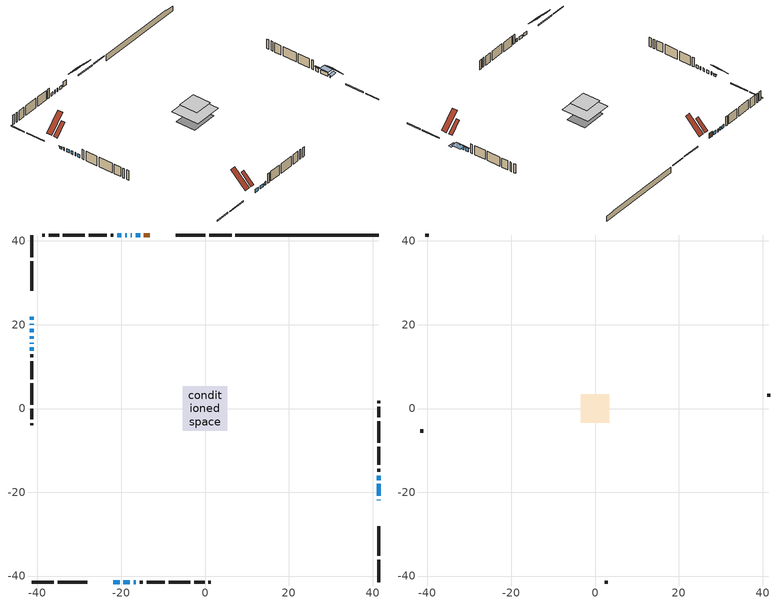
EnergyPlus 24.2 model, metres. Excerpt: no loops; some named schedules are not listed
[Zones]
conditioned space
 floor adiabatic (AdiabaticFloorConstruction): -5.25,-5.25 -5.25,5.25 5.25,5.25 5.25,-5.25 z1.99
 floor foundation (Slab1 construction): -4.88,-3.66 -4.88,3.66 4.88,3.66 4.88,-3.66 z-1.52
 wall outside (RimJoist1 construction): 6.35,41.41 1,41.41 / -41.41,-41.41 -36.07,-41.41 / -41.41,41.41 -41.41,36.07 / 41.41,-41.41 41.41,-36.07 z0.77:1.07
 wall outside (RimJoist2 construction): 0.07,41.41 -6.95,41.41 / -35.14,-41.41 -28.12,-41.41 / -41.41,35.14 -41.41,28.12 / 41.41,-35.14 41.41,-28.12 z0.77:1.07
 wall outside (AdiabaticWallConstruction 1): -13.13,41.41 -14.58,41.41 z0.77:2.8
 wall outside (AdiabaticWallConstruction): 41.41,-21.94 41.41,-21.78 z0.77:1.13; -21.94,-41.41 -20.4,-41.41 / -15.51,41.41 -16.57,41.41 / -19.47,-41.41 -17.93,-41.41 / -41.41,20.25 -41.41,19.99 / -17.49,41.41 -17.75,41.41 / -17,-41.41 -16.49,-41.41 / -18.68,41.41 -19.07,41.41 / -41.41,19.07 -41.41,18.15 / -41.41,17.22 -41.41,16.65 / -41.41,15.72 -41.41,15.51 / -41.41,14.58 -41.41,13.83 / -20,41.41 -20.92,41.41 z0.77:1.99; -41.41,21.94 -41.41,21.17 z0.77:1.43; 41.41,-20.86 41.41,-18.01 / 41.41,-17.09 41.41,-16.02 z0.77:2.14
 wall outside (Wall1 construction): -21.85,41.41 -22.53,41.41 / -15.56,-41.41 -14.88,-41.41 / -41.41,12.9 -41.41,12.22 / 41.41,-15.09 41.41,-14.4 z0.77:4.43
 wall outside (Wall2 construction): -23.46,41.41 -27.8,41.41 / -13.95,-41.41 -9.61,-41.41 / -41.41,11.29 -41.41,6.95 / 41.41,-13.47 41.41,-9.14 z0.77:4.43
 wall outside (Wall3 construction): -28.73,41.41 -33.9,41.41 / -8.68,-41.41 -3.51,-41.41 / -41.41,6.02 -41.41,0.86 / 41.41,-8.21 41.41,-3.04 z0.77:4.43
 wall outside (Wall4 construction): -34.83,41.41 -37.29,41.41 / -2.59,-41.41 -0.12,-41.41 / -41.41,-0.07 -41.41,-2.54 / 41.41,-2.11 41.41,0.36 z0.77:4.43
 wall outside (Wall5 construction): -38.22,41.41 -38.8,41.41 / 0.81,-41.41 1.39,-41.41 / -41.41,-3.47 -41.41,-4.05 / 41.41,1.29 41.41,1.87 z0.77:4.43
 wall foundation (FoundationWall1 construction): 7.27,41.41,-1.52 7.27,41.41,0.77 38,41.41,0.77 38,41.41,0.41 41.41,41.41,0.41 41.41,41.41,-1.52
 window (WindowConstruction 11): 41.41,-21.94 41.41,-21.79 z0.77:1.13
 window (WindowConstruction 7): -21.94,-41.41 -20.4,-41.41 z0.77:1.99
 window (WindowConstruction 8): -15.51,41.41 -16.56,41.41 z0.77:1.99
 window (WindowConstruction 9): -19.47,-41.41 -17.93,-41.41 z0.77:1.99
 window (WindowConstruction 10): -41.41,21.94 -41.41,21.18 z0.77:1.43
 window (WindowConstruction 13): -41.41,20.25 -41.41,19.99 z0.77:1.99
 window (WindowConstruction 14): -17.49,41.41 -17.75,41.41 z0.77:1.99
 window (WindowConstruction 15): -17,-41.41 -16.49,-41.41 z0.77:1.99
 window (WindowConstruction 12): -18.68,41.41 -19.07,41.41 z0.77:1.99
 window (WindowConstruction): 41.41,-20.86 41.41,-18.01 z0.77:2.14
 window (WindowConstruction 1): 41.41,-17.08 41.41,-16.02 z0.77:2.14
 window (WindowConstruction 2): -41.41,19.06 -41.41,18.15 z0.77:1.99
 window (WindowConstruction 3): -41.41,17.22 -41.41,16.65 z0.77:1.99
 window (WindowConstruction 4): -41.41,15.72 -41.41,15.51 z0.77:1.99
 window (WindowConstruction 5): -41.41,14.58 -41.41,13.83 z0.77:1.99
 window (WindowConstruction 6): -20,41.41 -20.92,41.41 z0.77:1.99
 door (Door): -13.13,41.41 -14.58,41.41 z0.77:2.8
 ceiling adiabatic (AdiabaticFloorConstruction): 5.25,-5.25 5.25,5.25 -5.25,5.25 -5.25,-5.25 z1.99
 roof outside (Roof2 construction): -12.2,41.41,4.43 -12.2,37.53,8.31 -10.83,37.53,8.31 -10.83,41.41,4.43; -22.87,-41.41,4.43 -22.87,-37.53,8.31 -24.24,-37.53,8.31 -24.24,-41.41,4.43; -41.41,22.87,4.43 -37.53,22.87,8.31 -37.53,24.24,8.31 -41.41,24.24,4.43; 41.41,-22.87,4.43 37.53,-22.87,8.31 37.53,-24.24,8.31 41.41,-24.24,4.43
attic - vented
 floor to conditioned space (Floor1 construction Reversed): -3.4,-3.4 -3.4,3.4 3.4,3.4 3.4,-3.4 z4.43
 wall outside (Wall6 construction): -39.73,41.41 -40.48,41.41 / 2.32,-41.41 3.07,-41.41 / -41.41,-4.98 -41.41,-5.73 / 41.41,2.8 41.41,3.55 z0.77:4.43
 roof outside (Roof1 construction): -9.9,41.41,4.43 -9.9,35.69,10.15 -7.88,35.69,10.15 -7.88,41.41,4.43; -25.17,-41.41,4.43 -25.17,-35.69,10.15 -27.19,-35.69,10.15 -27.19,-41.41,4.43; -41.41,25.17,4.43 -35.69,25.17,10.15 -35.69,27.19,10.15 -41.41,27.19,4.43; 41.41,-25.17,4.43 35.69,-25.17,10.15 35.69,-27.19,10.15 41.41,-27.19,4.43
shading: 41.41,-21.33 41.41,-22.4 43.7,-22.4 43.7,-21.33 z1.59; -41.41,20.88 -41.41,22.24 -41.56,22.24 -41.56,20.88 z1.73; 41.41,-17.71 41.41,-21.16 43.7,-21.16 43.7,-17.71 z2.44; 41.41,-15.72 41.41,-17.38 41.71,-17.38 41.71,-15.72 z2.44
[Building]
Building 1: Terrain=Suburbs
[Site:Location]
Windsor AP_ON: Latitude {deg}=42.28; Longitude {deg}=-82.96; Time Zone {hr}=-5; Elevation {m}=190; Keep Site Location Information=Yes
[Site:GroundTemperature:Shallow]
6.34957, 4.46684, 4.31606, 5.20952, 8.79623, 12.3662, 15.4612, 17.4219, 17.5884, 15.9938, 12.9777, 9.51722
[Site:WaterMainsTemperature]
Calculation Method=Schedule; Temperature Schedule=mains temperature schedule
[Material] Roughness=Rough; Thermal Absorptance=0.9
Name | Thickness {m} | Conductivity {W/m-K} | Density {kg/m3} | Specific Heat {J/kg-K} | Solar Absorptance | Visible Absorptance
asphalt or fiberglass shingles | 0.00635 | 0.162714 | 1121.4 | 1465.45 | 0.4 | 0.4
ceiling stud and cavity | 0.1397 | 0.079977 | 65.682 | 1177.47 | 0.7 | 0.7
concrete 4.0 in. | 0.1016 | 1.803125 | 2242.8 | 837.4 | 0.7 | 0.7
concrete 8.0 in. | 0.2032 | 1.803125 | 2242.8 | 837.4 | 0.7 | 0.7
door material | 0.04445 | 0.053851 | 512.64 | 1214.23 | 0.7 | 0.7
exterior vertical ins | 0.0348425 | 0.029427 | 32.04 | 1214.23 | 0.7 | 0.7
floor covering | 0.0127 | 0.0433444 | 54.468 | 1339.84 | 0.6 | 0.6
floor rigid ins; wall rigid ins | 0.512978 | 0.029427 | 32.04 | 1214.23 | 0.7 | 0.7
floor stud and cavity | 0.1397 | 1.75129 | 37.0049 | 1207.88 | 0.7 | 0.7
furniture material conditioned space 1 | 0.1524 | 0.115458 | 640.8 | 1214.23 | 0.6 | 0.6
gypsum board | 0.0127 | 0.160291 | 801 | 837.4 | 0.6 | 0.6
gypsum board 1 | 0.0127 | 0.160291 | 801 | 837.4 | 0.7 | 0.7
osb sheathing 0.5 in. | 0.0127 | 0.115458 | 512.64 | 1214.23 | 0.7 | 0.7
osb sheathing 0.75 in. | 0.01905 | 0.115458 | 512.64 | 1214.23 | 0.7 | 0.7
osb sheathing 2.0 in. | 0.0508 | 0.115458 | 512.64 | 1214.23 | 0.7 | 0.7
rim joist rigid ins | 0.051816 | 0.029427 | 32.04 | 1214.23 | 0.7 | 0.7
rim joist stud and cavity | 0.0508 | 0.241261 | 125.044 | 1163.47 | 0.6 | 0.6
rim joist stud and cavity 1 | 0.0508 | 0.034159 | 125.044 | 1163.47 | 0.6 | 0.6
roof stud and cavity | 0.2032 | 0.116397 | 78.34581 | 1123.46 | 0.7 | 0.7
wall stud and cavity | 0.1397 | 0.107359 | 139.0536 | 1170.24 | 0.7 | 0.7
wall stud and cavity 1 | 0.1397 | 0.0942262 | 139.0536 | 1170.24 | 0.7 | 0.7
wall stud and cavity 2 | 0.1397 | 0.0812061 | 139.0536 | 1170.24 | 0.7 | 0.7
wall stud and cavity 3 | 0.1397 | 0.0807926 | 139.0536 | 1170.24 | 0.7 | 0.7
wall stud and cavity 4 | 0.1397 | 0.0950161 | 139.0536 | 1170.24 | 0.7 | 0.7
wall stud and cavity 5 | 0.0889 | 6.9971 | 50.32683 | 1063.81 | 0.6 | 0.6
wall stud and cavity 6 | 0.0889 | 0.380278 | 52.3479 | 1209.89 | 0.7 | 0.7
wall stud and cavity 7 | 0.0889 | 0.391764 | 83.0341 | 1211.67 | 0.7 | 0.7
wood siding | 0.0254 | 0.102417 | 544.68 | 1172.36 | 0.4 | 0.4
wood siding 1 | 0.00254 | 0.102417 | 544.68 | 1172.36 | 0.4 | 0.4
wood siding 2; wood siding 3; wood siding 4 | 0.0254 | 0.102417 | 544.68 | 1172.36 | 0.7 | 0.7
[WindowMaterial:SimpleGlazingSystem]
Name | U-Factor {W/m2-K} | Solar Heat Gain Coefficient
WindowMaterial | 2.76462 | 0.65
WindowMaterial 1 | 2.887263 | 0.53
WindowMaterial 10 | 2.98833 | 0.42
WindowMaterial 11 | 2.81742 | 0.22
WindowMaterial 12 | 2.43927 | 0.44
WindowMaterial 13 | 3.01161 | 0.35
WindowMaterial 2 | 2.909975 | 0.51
WindowMaterial 3 | 2.95653 | 0.46
WindowMaterial 4 | 3.05136 | 0.32
WindowMaterial 5 | 2.92474 | 0.48
WindowMaterial 6 | 2.907136 | 0.5
WindowMaterial 7 | 2.921331 | 0.49
WindowMaterial 8 | 2.89408 | 0.52
WindowMaterial 9 | 2.8708 | 0.55
[Construction]
AdiabaticFloorConstruction: floor stud and cavity, floor rigid ins, osb sheathing 0.75 in., floor covering
AdiabaticWallConstruction: wood siding 3, wall rigid ins, wall stud and cavity 6, gypsum board
AdiabaticWallConstruction 1: wood siding 4, wall rigid ins, wall stud and cavity 6, gypsum board
Door: door material
Floor1 construction Reversed: gypsum board, ceiling stud and cavity
FoundationWall1 construction: concrete 8.0 in., gypsum board 1
furniture construction conditioned space 1: furniture material conditioned space 1
PartitionWallConstruction: gypsum board, wall stud and cavity 7, gypsum board
RimJoist1 construction: wood siding 2, rim joist rigid ins, osb sheathing 2.0 in., rim joist stud and cavity
RimJoist2 construction: wood siding 2, rim joist rigid ins, osb sheathing 2.0 in., rim joist stud and cavity 1
Roof1 construction: asphalt or fiberglass shingles
Roof2 construction: asphalt or fiberglass shingles, osb sheathing 0.75 in., roof stud and cavity, gypsum board
Slab1 construction: concrete 4.0 in.
Wall1 construction: wood siding, osb sheathing 0.5 in., wall stud and cavity, gypsum board
Wall2 construction: wood siding, osb sheathing 0.5 in., wall stud and cavity 1, gypsum board
Wall3 construction: wood siding, osb sheathing 0.5 in., wall stud and cavity 2, gypsum board
Wall4 construction: wood siding, osb sheathing 0.5 in., wall stud and cavity 3, gypsum board
Wall5 construction: wood siding, osb sheathing 0.5 in., wall stud and cavity 4, gypsum board
Wall6 construction: wood siding 1, wall stud and cavity 5
WindowConstruction: WindowMaterial
WindowConstruction 1: WindowMaterial 1
WindowConstruction 10: WindowMaterial 10
WindowConstruction 11: WindowMaterial 11
WindowConstruction 12: WindowMaterial 12
WindowConstruction 13; WindowConstruction 14; WindowConstruction 15: WindowMaterial 13
WindowConstruction 2: WindowMaterial 2
WindowConstruction 3: WindowMaterial 3
WindowConstruction 4: WindowMaterial 4
WindowConstruction 5: WindowMaterial 5
WindowConstruction 6: WindowMaterial 6
WindowConstruction 7: WindowMaterial 7
WindowConstruction 8: WindowMaterial 8
WindowConstruction 9: WindowMaterial 9
[Zone] Multiplier=1; Part of Total Floor Area=Yes
Name | Volume {m3}
attic - vented | 37.2005
conditioned space | 417.6
[Space]
Name | Zone | Volume {m3}
attic - vented 1 | attic - vented | 37.2005
conditioned space 1 | conditioned space | 417.6
[ZoneInfiltration:EffectiveLeakageArea]
infil attic - vented 1: Zone or Space=attic - vented 1; Schedule=Always On Discrete; Effective Air Leakage Area {cm2}=2060.44; Stack Coefficient=0.000652485; Wind Coefficient=1.72586e-05
[ZoneMixing]
whole house fan mix: Zone or Space=attic - vented; Schedule=Always On Continuous; Design Flow Rate Calculation Method=Flow/Zone; Design Flow Rate {m3/s}=0; Source Zone or Space=conditioned space
[SurfaceProperty:ExposedFoundationPerimeter]
Slab1: Exposed Perimeter Calculation Method=TotalExposedPerimeter; Total Exposed Perimeter {m}=34.139
[InternalMass] Zone or ZoneList=conditioned space; Space or SpaceList=conditioned space 1
Name | Construction | Surface Area {m2}
furniture mass conditioned space 1 | furniture construction conditioned space 1 | 72.7002
partition wall mass | PartitionWallConstruction | 181.75
[Lights]
interior lighting: Zone or ZoneList or Space or SpaceList=conditioned space 1; Schedule=interior lighting schedule; Design Level Calculation Method=LightingLevel; Lighting Level {W}=343.2; Return Air Fraction=0; Fraction Radiant=0.6; Fraction Visible=0.2; Fraction Replaceable=1
[People]
occupants: Zone or ZoneList or Space or SpaceList=conditioned space 1; Number of People Schedule=occupants schedule; Number of People Calculation Method=People; Number of People=3; Fraction Radiant=0.314171; Sensible Heat Fraction=0.56303; Activity Level Schedule=occupants activity schedule; Carbon Dioxide Generation Rate {m3/s-W}=0; Enable ASHRAE 55 Comfort Warnings=No; Mean Radiant Temperature Calculation Type=EnclosureAveraged
[ElectricEquipment] Zone or ZoneList or Space or SpaceList=conditioned space 1; Design Level Calculation Method=EquipmentLevel
Name | Schedule | Design Level {W} | Fraction Latent | Fraction Radiant | Fraction Lost
clothes dryer | clothes dryer schedule | 140.772 | 0.015 | 0.081 | 0.85
clothes washer | clothes washer schedule | 32.1985 | 0.03 | 0.162 | 0.7
cooking range | cooking range schedule | 215.147 | 0.08 | 0.432 | 0.2
dishwasher | dishwasher schedule | 66.8632 | 0.3 | 0.18 | 0.4
fridge | fridge schedule | 72.9452 | 0 | 0.6 | 0
mech vent bath fan 0 | mech vent bath fan 0 schedule | 50.2 | 0 | 0 | 1
mech vent house fan | mech vent house fan schedule | 0 | 0 | 0 | 1
mech vent house fan cfis | mech vent house fan cfis schedule | 0 | 0 | 0 | 0
mech vent range fan 0 | mech vent range fan 0 schedule | 57 | 0 | 0 | 1
misc plug loads | misc plug loads schedule | 494.7 | 0.045 | 0.513 | 0.1
whole house fan | Always On Discrete | 0 | 0 | 0 | 1
[OtherEquipment] Zone or ZoneList or Space or SpaceList=conditioned space 1; Design Level Calculation Method=EquipmentLevel
Name | Fuel Type | Schedule | Design Level {W} | Fraction Latent | Fraction Radiant | Fraction Lost
clothes dryer 1 | Electricity | clothes dryer schedule | 0 | 0.015 | 0.081 | 0.85
cooking range 1 | Electricity | cooking range schedule | 0 | 0.08 | 0.432 | 0.2
general water use latent | None | general water use schedule | 62.594 | 1 | 0 | 0
general water use sensible | None | general water use schedule | -61.6891 | 0 | 0.6 | 0
mech vent house fan latent load | None | Always On Discrete | 0 | 1 | 0 | 0
mech vent house fan sensible load | None | Always On Discrete | 0 | 0 | 0 | 0
water heater energy adjustment1 | NaturalGas | Always On Discrete | 0.01 | 0 | 0 | 1
[ZoneInfiltration:DesignFlowRate] Zone or ZoneList or Space or SpaceList=conditioned space 1; Schedule=Always On Discrete; Design Flow Rate Calculation Method=Flow/Zone; Design Flow Rate {m3/s}=0
infil flow; natural vent flow; whole house fan flow
[Foundation:Kiva]
Foundation Kiva 1: Initial Indoor Air Temperature {C}=18; Wall Height Above Grade {m}=0.769986; Wall Depth Below Slab {m}=0.2032; Custom Block Material Name 1=exterior vertical ins; Custom Block Depth 1 {m}=2.28999; Custom Block X Position 1 {m}=0.2159; Custom Block Z Position 1 {m}=0
[Foundation:Kiva:Settings]
Soil Conductivity {W/m-K}=0.849921; Soil Density {kg/m3}=1842.3; Soil Specific Heat {J/kg-K}=418.7; Ground Solar Absorptivity=0.9; Ground Thermal Absorptivity=0.9; Ground Surface Roughness {m}=0.03; Far-Field Width {m}=40; Deep-Ground Boundary Condition=ZeroFlux; Deep-Ground Depth {m}=40; Minimum Cell Dimension {m}=0.2; Maximum Cell Growth Coefficient=3; Simulation Timestep=Timestep
[Exterior:Lights]
exterior lighting: Schedule=exterior lighting schedule; Design Level {W}=75.6
[Schedule:Constant]
Name | Hourly Value
Always On Continuous; mech vent house fan schedule; mech vent house fan cfis schedule; Always On Discrete | 1
occupants activity schedule | 117.228
fridge schedule | 0
[Schedule:Week:Daily]
interior lighting schedule Week Rule - Jan1-Jan27: interior lighting schedule day, interior lighting schedule day, interior lighting schedule day, interior lighting schedule day, interior lighting schedule day, interior lighting schedule day, interior lighting schedule day, interior lighting schedule default day, interior lighting schedule default day, interior lighting schedule default day, interior lighting schedule default day, interior lighting schedule default day
interior lighting schedule Week Rule - Jan28-Feb3: interior lighting schedule day, interior lighting schedule day, interior lighting schedule day, interior lighting schedule day, interior lighting schedule day 1, interior lighting schedule day 1, interior lighting schedule day 1, interior lighting schedule default day, interior lighting schedule default day, interior lighting schedule default day, interior lighting schedule default day, interior lighting schedule default day
interior lighting schedule Week Rule - Feb4-Feb24: interior lighting schedule day 1, interior lighting schedule day 1, interior lighting schedule day 1, interior lighting schedule day 1, interior lighting schedule day 1, interior lighting schedule day 1, interior lighting schedule day 1, interior lighting schedule default day, interior lighting schedule default day, interior lighting schedule default day, interior lighting schedule default day, interior lighting schedule default day
interior lighting schedule Week Rule - Feb25-Mar3: interior lighting schedule day 1, interior lighting schedule day 1, interior lighting schedule day 1, interior lighting schedule day 1, interior lighting schedule day 2, interior lighting schedule day 2, interior lighting schedule day 2, interior lighting schedule default day, interior lighting schedule default day, interior lighting schedule default day, interior lighting schedule default day, interior lighting schedule default day
interior lighting schedule Week Rule - Mar4-Mar31: interior lighting schedule day 2, interior lighting schedule day 2, interior lighting schedule day 2, interior lighting schedule day 2, interior lighting schedule day 2, interior lighting schedule day 2, interior lighting schedule day 2, interior lighting schedule default day, interior lighting schedule default day, interior lighting schedule default day, interior lighting schedule default day, interior lighting schedule default day
interior lighting schedule Week Rule - Apr1-Apr28: interior lighting schedule day 3, interior lighting schedule day 3, interior lighting schedule day 3, interior lighting schedule day 3, interior lighting schedule day 3, interior lighting schedule day 3, interior lighting schedule day 3, interior lighting schedule default day, interior lighting schedule default day, interior lighting schedule default day, interior lighting schedule default day, interior lighting schedule default day
interior lighting schedule Week Rule - Apr29-May5: interior lighting schedule day 3, interior lighting schedule day 3, interior lighting schedule day 4, interior lighting schedule day 4, interior lighting schedule day 4, interior lighting schedule day 4, interior lighting schedule day 4, interior lighting schedule default day, interior lighting schedule default day, interior lighting schedule default day, interior lighting schedule default day, interior lighting schedule default day
interior lighting schedule Week Rule - May6-May26: interior lighting schedule day 4, interior lighting schedule day 4, interior lighting schedule day 4, interior lighting schedule day 4, interior lighting schedule day 4, interior lighting schedule day 4, interior lighting schedule day 4, interior lighting schedule default day, interior lighting schedule default day, interior lighting schedule default day, interior lighting schedule default day, interior lighting schedule default day
interior lighting schedule Week Rule - May27-Jun2: interior lighting schedule day 4, interior lighting schedule day 4, interior lighting schedule day 4, interior lighting schedule day 4, interior lighting schedule day 4, interior lighting schedule day 5, interior lighting schedule day 5, interior lighting schedule default day, interior lighting schedule default day, interior lighting schedule default day, interior lighting schedule default day, interior lighting schedule default day
interior lighting schedule Week Rule - Jun3-Jun30: interior lighting schedule day 5, interior lighting schedule day 5, interior lighting schedule day 5, interior lighting schedule day 5, interior lighting schedule day 5, interior lighting schedule day 5, interior lighting schedule day 5, interior lighting schedule default day, interior lighting schedule default day, interior lighting schedule default day, interior lighting schedule default day, interior lighting schedule default day
interior lighting schedule Week Rule - Jul1-Jul28: interior lighting schedule day 6, interior lighting schedule day 6, interior lighting schedule day 6, interior lighting schedule day 6, interior lighting schedule day 6, interior lighting schedule day 6, interior lighting schedule day 6, interior lighting schedule default day, interior lighting schedule default day, interior lighting schedule default day, interior lighting schedule default day, interior lighting schedule default day
interior lighting schedule Week Rule - Jul29-Aug4: interior lighting schedule day 6, interior lighting schedule day 6, interior lighting schedule day 6, interior lighting schedule day 7, interior lighting schedule day 7, interior lighting schedule day 7, interior lighting schedule day 7, interior lighting schedule default day, interior lighting schedule default day, interior lighting schedule default day, interior lighting schedule default day, interior lighting schedule default day
interior lighting schedule Week Rule - Aug5-Aug25: interior lighting schedule day 7, interior lighting schedule day 7, interior lighting schedule day 7, interior lighting schedule day 7, interior lighting schedule day 7, interior lighting schedule day 7, interior lighting schedule day 7, interior lighting schedule default day, interior lighting schedule default day, interior lighting schedule default day, interior lighting schedule default day, interior lighting schedule default day
interior lighting schedule Week Rule - Aug26-Sep1: interior lighting schedule day 7, interior lighting schedule day 7, interior lighting schedule day 7, interior lighting schedule day 7, interior lighting schedule day 7, interior lighting schedule day 7, interior lighting schedule day 8, interior lighting schedule default day, interior lighting schedule default day, interior lighting schedule default day, interior lighting schedule default day, interior lighting schedule default day
interior lighting schedule Week Rule - Sep2-Sep29: interior lighting schedule day 8, interior lighting schedule day 8, interior lighting schedule day 8, interior lighting schedule day 8, interior lighting schedule day 8, interior lighting schedule day 8, interior lighting schedule day 8, interior lighting schedule default day, interior lighting schedule default day, interior lighting schedule default day, interior lighting schedule default day, interior lighting schedule default day
interior lighting schedule Week Rule - Sep30-Oct6: interior lighting schedule day 8, interior lighting schedule day 9, interior lighting schedule day 9, interior lighting schedule day 9, interior lighting schedule day 9, interior lighting schedule day 9, interior lighting schedule day 9, interior lighting schedule default day, interior lighting schedule default day, interior lighting schedule default day, interior lighting schedule default day, interior lighting schedule default day
interior lighting schedule Week Rule - Oct7-Oct27: interior lighting schedule day 9, interior lighting schedule day 9, interior lighting schedule day 9, interior lighting schedule day 9, interior lighting schedule day 9, interior lighting schedule day 9, interior lighting schedule day 9, interior lighting schedule default day, interior lighting schedule default day, interior lighting schedule default day, interior lighting schedule default day, interior lighting schedule default day
interior lighting schedule Week Rule - Oct28-Nov3: interior lighting schedule day 9, interior lighting schedule day 9, interior lighting schedule day 9, interior lighting schedule day 9, interior lighting schedule day 10, interior lighting schedule day 10, interior lighting schedule day 10, interior lighting schedule default day, interior lighting schedule default day, interior lighting schedule default day, interior lighting schedule default day, interior lighting schedule default day
interior lighting schedule Week Rule - Nov4-Nov24: interior lighting schedule day 10, interior lighting schedule day 10, interior lighting schedule day 10, interior lighting schedule day 10, interior lighting schedule day 10, interior lighting schedule day 10, interior lighting schedule day 10, interior lighting schedule default day, interior lighting schedule default day, interior lighting schedule default day, interior lighting schedule default day, interior lighting schedule default day
interior lighting schedule Week Rule - Nov25-Dec1: interior lighting schedule day 10, interior lighting schedule day 10, interior lighting schedule day 10, interior lighting schedule day 10, interior lighting schedule day 10, interior lighting schedule day 10, interior lighting schedule day 11, interior lighting schedule default day, interior lighting schedule default day, interior lighting schedule default day, interior lighting schedule default day, interior lighting schedule default day
interior lighting schedule Week Rule - Dec2-Dec31: interior lighting schedule day 11, interior lighting schedule day 11, interior lighting schedule day 11, interior lighting schedule day 11, interior lighting schedule day 11, interior lighting schedule day 11, interior lighting schedule day 11, interior lighting schedule default day, interior lighting schedule default day, interior lighting schedule default day, interior lighting schedule default day, interior lighting schedule default day
occupants schedule Week Rule - Jan1-Dec31: occupants schedule day, occupants schedule day, occupants schedule day, occupants schedule day, occupants schedule day, occupants schedule day, occupants schedule day, occupants schedule default day, occupants schedule default day, occupants schedule default day, occupants schedule default day, occupants schedule default day
clothes dryer schedule Week Rule - Jan1-Dec31: clothes dryer schedule day, clothes dryer schedule day, clothes dryer schedule day, clothes dryer schedule day, clothes dryer schedule day, clothes dryer schedule day, clothes dryer schedule day, clothes dryer schedule default day, clothes dryer schedule default day, clothes dryer schedule default day, clothes dryer schedule default day, clothes dryer schedule default day
clothes washer schedule Week Rule - Jan1-Dec31: clothes washer schedule day, clothes washer schedule day, clothes washer schedule day, clothes washer schedule day, clothes washer schedule day, clothes washer schedule day, clothes washer schedule day, clothes washer schedule default day, clothes washer schedule default day, clothes washer schedule default day, clothes washer schedule default day, clothes washer schedule default day
cooking range schedule Week Rule - Jan1-Dec31: cooking range schedule day, cooking range schedule day, cooking range schedule day, cooking range schedule day, cooking range schedule day, cooking range schedule day, cooking range schedule day, cooking range schedule default day, cooking range schedule default day, cooking range schedule default day, cooking range schedule default day, cooking range schedule default day
dishwasher schedule Week Rule - Jan1-Dec31: dishwasher schedule day, dishwasher schedule day, dishwasher schedule day, dishwasher schedule day, dishwasher schedule day, dishwasher schedule day, dishwasher schedule day, dishwasher schedule default day, dishwasher schedule default day, dishwasher schedule default day, dishwasher schedule default day, dishwasher schedule default day
mech vent bath fan 0 schedule Week Rule - Jan1-Dec31: mech vent bath fan 0 schedule day, mech vent bath fan 0 schedule day, mech vent bath fan 0 schedule day, mech vent bath fan 0 schedule day, mech vent bath fan 0 schedule day, mech vent bath fan 0 schedule day, mech vent bath fan 0 schedule day, mech vent bath fan 0 schedule default day, mech vent bath fan 0 schedule default day, mech vent bath fan 0 schedule default day, mech vent bath fan 0 schedule default day, mech vent bath fan 0 schedule default day
mech vent range fan 0 schedule Week Rule - Jan1-Dec31: mech vent range fan 0 schedule day, mech vent range fan 0 schedule day, mech vent range fan 0 schedule day, mech vent range fan 0 schedule day, mech vent range fan 0 schedule day, mech vent range fan 0 schedule day, mech vent range fan 0 schedule day, mech vent range fan 0 schedule default day, mech vent range fan 0 schedule default day, mech vent range fan 0 schedule default day, mech vent range fan 0 schedule default day, mech vent range fan 0 schedule default day
misc plug loads schedule Week Rule - Jan1-Dec31: misc plug loads schedule day, misc plug loads schedule day, misc plug loads schedule day, misc plug loads schedule day, misc plug loads schedule day, misc plug loads schedule day, misc plug loads schedule day, misc plug loads schedule default day, misc plug loads schedule default day, misc plug loads schedule default day, misc plug loads schedule default day, misc plug loads schedule default day
general water use schedule Week Rule - Jan1-Dec31: general water use schedule day, general water use schedule day, general water use schedule day, general water use schedule day, general water use schedule day, general water use schedule day, general water use schedule day, general water use schedule default day, general water use schedule default day, general water use schedule default day, general water use schedule default day, general water use schedule default day
exterior lighting schedule Week Rule - Jan1-Jan27: exterior lighting schedule day, exterior lighting schedule day, exterior lighting schedule day, exterior lighting schedule day, exterior lighting schedule day, exterior lighting schedule day, exterior lighting schedule day, exterior lighting schedule default day, exterior lighting schedule default day, exterior lighting schedule default day, exterior lighting schedule default day, exterior lighting schedule default day
exterior lighting schedule Week Rule - Jan28-Feb3: exterior lighting schedule day, exterior lighting schedule day, exterior lighting schedule day, exterior lighting schedule day, exterior lighting schedule day 1, exterior lighting schedule day 1, exterior lighting schedule day 1, exterior lighting schedule default day, exterior lighting schedule default day, exterior lighting schedule default day, exterior lighting schedule default day, exterior lighting schedule default day
exterior lighting schedule Week Rule - Feb4-Feb24: exterior lighting schedule day 1, exterior lighting schedule day 1, exterior lighting schedule day 1, exterior lighting schedule day 1, exterior lighting schedule day 1, exterior lighting schedule day 1, exterior lighting schedule day 1, exterior lighting schedule default day, exterior lighting schedule default day, exterior lighting schedule default day, exterior lighting schedule default day, exterior lighting schedule default day
exterior lighting schedule Week Rule - Feb25-Mar3: exterior lighting schedule day 1, exterior lighting schedule day 1, exterior lighting schedule day 1, exterior lighting schedule day 1, exterior lighting schedule day 2, exterior lighting schedule day 2, exterior lighting schedule day 2, exterior lighting schedule default day, exterior lighting schedule default day, exterior lighting schedule default day, exterior lighting schedule default day, exterior lighting schedule default day
exterior lighting schedule Week Rule - Mar4-Mar31: exterior lighting schedule day 2, exterior lighting schedule day 2, exterior lighting schedule day 2, exterior lighting schedule day 2, exterior lighting schedule day 2, exterior lighting schedule day 2, exterior lighting schedule day 2, exterior lighting schedule default day, exterior lighting schedule default day, exterior lighting schedule default day, exterior lighting schedule default day, exterior lighting schedule default day
exterior lighting schedule Week Rule - Apr1-Apr28: exterior lighting schedule day 3, exterior lighting schedule day 3, exterior lighting schedule day 3, exterior lighting schedule day 3, exterior lighting schedule day 3, exterior lighting schedule day 3, exterior lighting schedule day 3, exterior lighting schedule default day, exterior lighting schedule default day, exterior lighting schedule default day, exterior lighting schedule default day, exterior lighting schedule default day
exterior lighting schedule Week Rule - Apr29-May5: exterior lighting schedule day 3, exterior lighting schedule day 3, exterior lighting schedule day 4, exterior lighting schedule day 4, exterior lighting schedule day 4, exterior lighting schedule day 4, exterior lighting schedule day 4, exterior lighting schedule default day, exterior lighting schedule default day, exterior lighting schedule default day, exterior lighting schedule default day, exterior lighting schedule default day
exterior lighting schedule Week Rule - May6-May26: exterior lighting schedule day 4, exterior lighting schedule day 4, exterior lighting schedule day 4, exterior lighting schedule day 4, exterior lighting schedule day 4, exterior lighting schedule day 4, exterior lighting schedule day 4, exterior lighting schedule default day, exterior lighting schedule default day, exterior lighting schedule default day, exterior lighting schedule default day, exterior lighting schedule default day
exterior lighting schedule Week Rule - May27-Jun2: exterior lighting schedule day 4, exterior lighting schedule day 4, exterior lighting schedule day 4, exterior lighting schedule day 4, exterior lighting schedule day 4, exterior lighting schedule day 5, exterior lighting schedule day 5, exterior lighting schedule default day, exterior lighting schedule default day, exterior lighting schedule default day, exterior lighting schedule default day, exterior lighting schedule default day
exterior lighting schedule Week Rule - Jun3-Jun30: exterior lighting schedule day 5, exterior lighting schedule day 5, exterior lighting schedule day 5, exterior lighting schedule day 5, exterior lighting schedule day 5, exterior lighting schedule day 5, exterior lighting schedule day 5, exterior lighting schedule default day, exterior lighting schedule default day, exterior lighting schedule default day, exterior lighting schedule default day, exterior lighting schedule default day
exterior lighting schedule Week Rule - Jul1-Jul28: exterior lighting schedule day 6, exterior lighting schedule day 6, exterior lighting schedule day 6, exterior lighting schedule day 6, exterior lighting schedule day 6, exterior lighting schedule day 6, exterior lighting schedule day 6, exterior lighting schedule default day, exterior lighting schedule default day, exterior lighting schedule default day, exterior lighting schedule default day, exterior lighting schedule default day
exterior lighting schedule Week Rule - Jul29-Aug4: exterior lighting schedule day 6, exterior lighting schedule day 6, exterior lighting schedule day 6, exterior lighting schedule day 7, exterior lighting schedule day 7, exterior lighting schedule day 7, exterior lighting schedule day 7, exterior lighting schedule default day, exterior lighting schedule default day, exterior lighting schedule default day, exterior lighting schedule default day, exterior lighting schedule default day
[Schedule:Year]
interior lighting schedule: interior lighting schedule Week Rule - Jan1-Jan27, 1, 1, 1, 27, interior lighting schedule Week Rule - Jan28-Feb3, 1, 28, 2, 3, interior lighting schedule Week Rule - Feb4-Feb24, 2, 4, 2, 24, interior lighting schedule Week Rule - Feb25-Mar3, 2, 25, 3, 3, interior lighting schedule Week Rule - Mar4-Mar31, 3, 4, 3, 31, interior lighting schedule Week Rule - Apr1-Apr28, 4, 1, 4, 28, interior lighting schedule Week Rule - Apr29-May5, 4, 29, 5, 5, interior lighting schedule Week Rule - May6-May26, 5, 6, 5, 26, interior lighting schedule Week Rule - May27-Jun2, 5, 27, 6, 2, interior lighting schedule Week Rule - Jun3-Jun30, 6, 3, 6, 30, interior lighting schedule Week Rule - Jul1-Jul28, 7, 1, 7, 28, interior lighting schedule Week Rule - Jul29-Aug4, 7, 29, 8, 4, interior lighting schedule Week Rule - Aug5-Aug25, 8, 5, 8, 25, interior lighting schedule Week Rule - Aug26-Sep1, 8, 26, 9, 1, interior lighting schedule Week Rule - Sep2-Sep29, 9, 2, 9, 29, interior lighting schedule Week Rule - Sep30-Oct6, 9, 30, 10, 6, interior lighting schedule Week Rule - Oct7-Oct27, 10, 7, 10, 27, interior lighting schedule Week Rule - Oct28-Nov3, 10, 28, 11, 3, interior lighting schedule Week Rule - Nov4-Nov24, 11, 4, 11, 24, interior lighting schedule Week Rule - Nov25-Dec1, 11, 25, 12, 1, interior lighting schedule Week Rule - Dec2-Dec31, 12, 2, 12, 31
occupants schedule: occupants schedule Week Rule - Jan1-Dec31, 1, 1, 12, 31
clothes dryer schedule: clothes dryer schedule Week Rule - Jan1-Dec31, 1, 1, 12, 31
clothes washer schedule: clothes washer schedule Week Rule - Jan1-Dec31, 1, 1, 12, 31
cooking range schedule: cooking range schedule Week Rule - Jan1-Dec31, 1, 1, 12, 31
dishwasher schedule: dishwasher schedule Week Rule - Jan1-Dec31, 1, 1, 12, 31
mech vent bath fan 0 schedule: mech vent bath fan 0 schedule Week Rule - Jan1-Dec31, 1, 1, 12, 31
mech vent range fan 0 schedule: mech vent range fan 0 schedule Week Rule - Jan1-Dec31, 1, 1, 12, 31
misc plug loads schedule: misc plug loads schedule Week Rule - Jan1-Dec31, 1, 1, 12, 31
general water use schedule: general water use schedule Week Rule - Jan1-Dec31, 1, 1, 12, 31
exterior lighting schedule: exterior lighting schedule Week Rule - Jan1-Jan27, 1, 1, 1, 27, exterior lighting schedule Week Rule - Jan28-Feb3, 1, 28, 2, 3, exterior lighting schedule Week Rule - Feb4-Feb24, 2, 4, 2, 24, exterior lighting schedule Week Rule - Feb25-Mar3, 2, 25, 3, 3, exterior lighting schedule Week Rule - Mar4-Mar31, 3, 4, 3, 31, exterior lighting schedule Week Rule - Apr1-Apr28, 4, 1, 4, 28, exterior lighting schedule Week Rule - Apr29-May5, 4, 29, 5, 5, exterior lighting schedule Week Rule - May6-May26, 5, 6, 5, 26, exterior lighting schedule Week Rule - May27-Jun2, 5, 27, 6, 2, exterior lighting schedule Week Rule - Jun3-Jun30, 6, 3, 6, 30, exterior lighting schedule Week Rule - Jul1-Jul28, 7, 1, 7, 28, exterior lighting schedule Week Rule - Jul29-Aug4, 7, 29, 8, 4, exterior lighting schedule Week Rule - Aug5-Aug25, 8, 5, 8, 25, exterior lighting schedule Week Rule - Aug26-Sep1, 8, 26, 9, 1, exterior lighting schedule Week Rule - Sep2-Sep29, 9, 2, 9, 29, exterior lighting schedule Week Rule - Sep30-Oct6, 9, 30, 10, 6, exterior lighting schedule Week Rule - Oct7-Oct27, 10, 7, 10, 27, exterior lighting schedule Week Rule - Oct28-Nov3, 10, 28, 11, 3, exterior lighting schedule Week Rule - Nov4-Nov24, 11, 4, 11, 24, exterior lighting schedule Week Rule - Nov25-Dec1, 11, 25, 12, 1, exterior lighting schedule Week Rule - Dec2-Dec31, 12, 2, 12, 31
[Schedule:Compact]
mains temperature schedule: Through: 01/01, For: AllDays, Until: 24:00, 9.71556, Through: 01/02, For: AllDays, Until: 24:00, 9.65056, Through: 01/03, For: AllDays, Until: 24:00, 9.58667, Through: 01/04, For: AllDays, Until: 24:00, 9.52389, Through: 01/05, For: AllDays, Until: 24:00, 9.46278, Through: 01/06, For: AllDays, Until: 24:00, 9.40278, Through: 01/07, For: AllDays, Until: 24:00, 9.34444, Through: 01/08, For: AllDays, Until: 24:00, 9.28778, Through: 01/09, For: AllDays, Until: 24:00, 9.23222, Through: 01/10, For: AllDays, Until: 24:00, 9.17778, Through: 01/11, For: AllDays, Until: 24:00, 9.125, Through: 01/12, For: AllDays, Until: 24:00, 9.07389, Through: 01/13, For: AllDays, Until: 24:00, 9.02444, Through: 01/14, For: AllDays, Until: 24:00, 8.97611, Through: 01/15, For: AllDays, Until: 24:00, 8.92944, Through: 01/16, For: AllDays, Until: 24:00, 8.88444, Through: 01/17, For: AllDays, Until: 24:00, 8.84056, Through: 01/18, For: AllDays, Until: 24:00, 8.79889, Through: 01/19, For: AllDays, Until: 24:00, 8.75833, Through: 01/20, For: AllDays, Until: 24:00, 8.71944, Through: 01/21, For: AllDays, Until: 24:00, 8.68222, Through: 01/22, For: AllDays, Until: 24:00, 8.64667, Through: 01/23, For: AllDays, Until: 24:00, 8.61222, Through: 01/24, For: AllDays, Until: 24:00, 8.58, Through: 01/25, For: AllDays, Until: 24:00, 8.54944, Through: 01/26, For: AllDays, Until: 24:00, 8.52, Through: 01/27, For: AllDays, Until: 24:00, 8.49278, Through: 01/28, For: AllDays, Until: 24:00, 8.46722, Through: 01/29, For: AllDays, Until: 24:00, 8.44278, Through: 01/30, For: AllDays, Until: 24:00, 8.42056, Through: 01/31, For: AllDays, Until: 24:00, 8.39944, Through: 02/01, For: AllDays, Until: 24:00, 8.38056, Through: 02/02, For: AllDays, Until: 24:00, 8.36333, Through: 02/03, For: AllDays, Until: 24:00, 8.34778, Through: 02/04, For: AllDays, Until: 24:00, 8.33389, Through: 02/05, For: AllDays, Until: 24:00, 8.32167, Through: 02/06, For: AllDays, Until: 24:00, 8.31111, Through: 02/07, For: AllDays, Until: 24:00, 8.30222, Through: 02/08, For: AllDays, Until: 24:00, 8.295, Through: 02/09, For: AllDays, Until: 24:00, 8.29, Through: 02/10, For: AllDays, Until: 24:00, 8.28611, Through: 02/11, For: AllDays, Until: 24:00, 8.28444, Through: 02/12, For: AllDays, Until: 24:00, 8.28444, Through: 02/13, For: AllDays, Until: 24:00, 8.28611, Through: 02/14, For: AllDays, Until: 24:00, 8.28889, Through: 02/15, For: AllDays, Until: 24:00, 8.29444, Through: 02/16, For: AllDays, Until: 24:00, 8.30111, Through: 02/17, For: AllDays, Until: 24:00, 8.30944, Through: 02/18, For: AllDays, Until: 24:00, 8.31944, Through: 02/19, For: AllDays, Until: 24:00, 8.33167, Through: 02/20, For: AllDays, Until: 24:00, 8.345, Through: 02/21, For: AllDays, Until: 24:00, 8.36056, Through: 02/22, For: AllDays, Until: 24:00, 8.37778, Through: 02/23, For: AllDays, Until: 24:00, 8.39611, Through: 02/24, For: AllDays, Until: 24:00, 8.41667, Through: 02/25, For: AllDays, Until: 24:00, 8.43889, Through: 02/26, For: AllDays, Until: 24:00, 8.46278, Through: 02/27, For: AllDays, Until: 24:00, 8.48833, Through: 02/28, For: AllDays, Until: 24:00, 8.51556, Through: 03/01, For: AllDays, Until: 24:00, 8.54444, Through: 03/02, For: AllDays, Until: 24:00, 8.575, Through: 03/03, For: AllDays, Until: 24:00, 8.60667, Through: 03/04, For: AllDays, Until: 24:00, 8.64056, Through: 03/05, For: AllDays, Until: 24:00, 8.67611, Through: 03/06, For: AllDays, Until: 24:00, 8.71278, Through: 03/07, For: AllDays, Until: 24:00, 8.75167, Through: 03/08, For: AllDays, Until: 24:00, 8.79167, Through: 03/09, For: AllDays, Until: 24:00, 8.83333, Through: 03/10, For: AllDays, Until: 24:00, 8.87667, Through: 03/11, For: AllDays, Until: 24:00, 8.92167, Through: 03/12, For: AllDays, Until: 24:00, 8.96833, Through: 03/13, For: AllDays, Until: 24:00, 9.01611, Through: 03/14, For: AllDays, Until: 24:00, 9.06556, Through: 03/15, For: AllDays, Until: 24:00, 9.11667, Through: 03/16, For: AllDays, Until: 24:00, 9.16889, Through: 03/17, For: AllDays, Until: 24:00, 9.22278, Through: 03/18, For: AllDays, Until: 24:00, 9.27833, Through: 03/19, For: AllDays, Until: 24:00, 9.335, Through: 03/20, For: AllDays, Until: 24:00, 9.39333, Through: 03/21, For: AllDays, Until: 24:00, 9.45278, Through: 03/22, For: AllDays, Until: 24:00, 9.51389, Through: 03/23, For: AllDays, Until: 24:00, 9.57611, Through: 03/24, For: AllDays, Until: 24:00, 9.64, Through: 03/25, For: AllDays, Until: 24:00, 9.705, Through: 03/26, For: AllDays, Until: 24:00, 9.77111, Through: 03/27, For: AllDays, Until: 24:00, 9.83889, Through: 03/28, For: AllDays, Until: 24:00, 9.90778, Through: 03/29, For: AllDays, Until: 24:00, 9.97778, Through: 03/30, For: AllDays, Until: 24:00, 10.0489, Through: 03/31, For: AllDays, Until: 24:00, 10.1217, Through: 04/01, For: AllDays, Until: 24:00, 10.1956, Through: 04/02, For: AllDays, Until: 24:00, 10.2706, Through: 04/03, For: AllDays, Until: 24:00, 10.3461, Through: 04/04, For: AllDays, Until: 24:00, 10.4233, Through: 04/05, For: AllDays, Until: 24:00, 10.5017, Through: 04/06, For: AllDays, Until: 24:00, 10.5811, Through: 04/07, For: AllDays, Until: 24:00, 10.6617, Through: 04/08, For: AllDays, Until: 24:00, 10.7428, Through: 04/09, For: AllDays, Until: 24:00, 10.825, Through: 04/10, For: AllDays, Until: 24:00, 10.9089, Through: 04/11, For: AllDays, Until: 24:00, 10.9928, Through: 04/12, For: AllDays, Until: 24:00, 11.0783, Through: 04/13, For: AllDays, Until: 24:00, 11.1644, Through: 04/14, For: AllDays, Until: 24:00, 11.2517, Through: 04/15, For: AllDays, Until: 24:00, 11.3394, Through: 04/16, For: AllDays, Until: 24:00, 11.4278, Through: 04/17, For: AllDays, Until: 24:00, 11.5178, Through: 04/18, For: AllDays, Until: 24:00, 11.6078, Through: 04/19, For: AllDays, Until: 24:00, 11.6989, Through: 04/20, For: AllDays, Until: 24:00, 11.7906, Through: 04/21, For: AllDays, Until: 24:00, 11.8828, Through: 04/22, For: AllDays, Until: 24:00, 11.9761, Through: 04/23, For: AllDays, Until: 24:00, 12.07, Through: 04/24, For: AllDays, Until: 24:00, 12.1639, Through: 04/25, For: AllDays, Until: 24:00, 12.2589, Through: 04/26, For: AllDays, Until: 24:00, 12.3544, Through: 04/27, For: AllDays, Until: 24:00, 12.4506, Through: 04/28, For: AllDays, Until: 24:00, 12.5472, Through: 04/29, For: AllDays, Until: 24:00, 12.6439, Through: 04/30, For: AllDays, Until: 24:00, 12.7411, Through: 05/01, For: AllDays, Until: 24:00, 12.8389, Through: 05/02, For: AllDays, Until: 24:00, 12.9372, Through: 05/03, For: AllDays, Until: 24:00, 13.0356, Through: 05/04, For: AllDays, Until: 24:00, 13.1344, Through: 05/05, For: AllDays, Until: 24:00, 13.2339, Through: 05/06, For: AllDays, Until: 24:00, 13.3333, Through: 05/07, For: AllDays, Until: 24:00, 13.4328, Through: 05/08, For: AllDays, Until: 24:00, 13.5328, Through: 05/09, For: AllDays, Until: 24:00, 13.6328, Through: 05/10, For: AllDays, Until: 24:00, 13.7328, Through: 05/11, For: AllDays, Until: 24:00, 13.8328, Through: 05/12, For: AllDays, Until: 24:00, 13.9333, Through: 05/13, For: AllDays, Until: 24:00, 14.0339, Through: 05/14, For: AllDays, Until: 24:00, 14.1344, Through: 05/15, For: AllDays, Until: 24:00, 14.2344, Through: 05/16, For: AllDays, Until: 24:00, 14.335, Through: 05/17, For: AllDays, Until: 24:00, 14.4356, Through: 05/18, For: AllDays, Until: 24:00, 14.5356, Through: 05/19, For: AllDays, Until: 24:00, 14.6356, Through: 05/20, For: AllDays, Until: 24:00, 14.7356, Through: 05/21, For: AllDays, Until: 24:00, 14.8356, Through: 05/22, For: AllDays, Until: 24:00, 14.935, Through: 05/23, For: AllDays, Until: 24:00, 15.0344, Through: 05/24, For: AllDays, Until: 24:00, 15.1333, Through: 05/25, For: AllDays, Until: 24:00, 15.2322, Through: 05/26, For: AllDays, Until: 24:00, 15.3306, Through: 05/27, For: AllDays, Until: 24:00, 15.4283, Through: 05/28, For: AllDays, Until: 24:00, 15.5261, Through: 05/29, For: AllDays, Until: 24:00, 15.6233, Through: 05/30, For: AllDays, Until: 24:00, 15.7206, Through: 05/31, For: AllDays, Until: 24:00, 15.8167, Through: 06/01, For: AllDays, Until: 24:00, 15.9128, Through: 06/02, For: AllDays, Until: 24:00, 16.0078, Through: 06/03, For: AllDays, Until: 24:00, 16.1028, Through: 06/04, For: AllDays, Until: 24:00, 16.1967, Through: 06/05, For: AllDays, Until: 24:00, 16.2906, Through: 06/06, For: AllDays, Until: 24:00, 16.3833, Through: 06/07, For: AllDays, Until: 24:00, 16.4756, Through: 06/08, For: AllDays, Until: 24:00, 16.5672, Through: 06/09, For: AllDays, Until: 24:00, 16.6578, Through: 06/10, For: AllDays, Until: 24:00, 16.7478, Through: 06/11, For: AllDays, Until: 24:00, 16.8372, Through: 06/12, For: AllDays, Until: 24:00, 16.9256, Through: 06/13, For: AllDays, Until: 24:00, 17.0133, Through: 06/14, For: AllDays, Until: 24:00, 17.1, Through: 06/15, For: AllDays, Until: 24:00, 17.1861, Through: 06/16, For: AllDays, Until: 24:00, 17.2711, Through: 06/17, For: AllDays, Until: 24:00, 17.355, Through: 06/18, For: AllDays, Until: 24:00, 17.4383, Through: 06/19, For: AllDays, Until: 24:00, 17.5206, Through: 06/20, For: AllDays, Until: 24:00, 17.6017, Through: 06/21, For: AllDays, Until: 24:00, 17.6817, Through: 06/22, For: AllDays, Until: 24:00, 17.7606, Through: 06/23, For: AllDays, Until: 24:00, 17.8383, Through: 06/24, For: AllDays, Until: 24:00, 17.9156, Through: 06/25, For: AllDays, Until: 24:00, 17.9911, Through: 06/26, For: AllDays, Until: 24:00, 18.0656, Through: 06/27, For: AllDays, Until: 24:00, 18.1389, Through: 06/28, For: AllDays, Until: 24:00, 18.2111, Through: 06/29, For: AllDays, Until: 24:00, 18.2822, Through: 06/30, For: AllDays, Until: 24:00, 18.3522, Through: 07/01, For: AllDays, Until: 24:00, 18.4206, Through: 07/02, For: AllDays, Until: 24:00, 18.4878, Through: 07/03, For: AllDays, Until: 24:00, 18.5539, Through: 07/04, For: AllDays, Until: 24:00, 18.6183, Through: 07/05, For: AllDays, Until: 24:00, 18.6817, Through: 07/06, For: AllDays, Until: 24:00, 18.7439, Through: 07/07, For: AllDays, Until: 24:00, 18.8044, Through: 07/08, For: AllDays, Until: 24:00, 18.8639, Through: 07/09, For: AllDays, Until: 24:00, 18.9217, Through: 07/10, For: AllDays, Until: 24:00, 18.9778, Through: 07/11, For: AllDays, Until: 24:00, 19.0328, Through: 07/12, For: AllDays, Until: 24:00, 19.0861, Through: 07/13, For: AllDays, Until: 24:00, 19.1383, Through: 07/14, For: AllDays, Until: 24:00, 19.1889, Through: 07/15, For: AllDays, Until: 24:00, 19.2378, Through: 07/16, For: AllDays, Until: 24:00, 19.2856, Through: 07/17, For: AllDays, Until: 24:00, 19.3311, Through: 07/18, For: AllDays, Until: 24:00, 19.3761, Through: 07/19, For: AllDays, Until: 24:00, 19.4189, Through: 07/20, For: AllDays, Until: 24:00, 19.46, Through: 07/21, For: AllDays, Until: 24:00, 19.5, Through: 07/22, For: AllDays, Until: 24:00, 19.5378, Through: 07/23, For: AllDays, Until: 24:00, 19.5744, Through: 07/24, For: AllDays, Until: 24:00, 19.6094, Through: 07/25, For: AllDays, Until: 24:00, 19.6428, Through: 07/26, For: AllDays, Until: 24:00, 19.6744, Through: 07/27, For: AllDays, Until: 24:00, 19.7044, Through: 07/28, For: AllDays, Until: 24:00, 19.7328, Through: 07/29, For: AllDays, Until: 24:00, 19.7594, Through: 07/30, For: AllDays, Until: 24:00, 19.7844, Through: 07/31, For: AllDays, Until: 24:00, 19.8078, Through: 08/01, For: AllDays, Until: 24:00, 19.8294, Through: 08/02, For: AllDays, Until: 24:00, 19.8494, Through: 08/03, For: AllDays, Until: 24:00, 19.8678, Through: 08/04, For: AllDays, Until: 24:00, 19.8844, Through: 08/05, For: AllDays, Until: 24:00, 19.8994, Through: 08/06, For: AllDays, Until: 24:00, 19.9122, Through: 08/07, For: AllDays, Until: 24:00, 19.9239, Through: 08/08, For: AllDays, Until: 24:00, 19.9333, Through: 08/09, For: AllDays, Until: 24:00, 19.9417, Through: 08/10, For: AllDays, Until: 24:00, 19.9478, Through: 08/11, For: AllDays, Until: 24:00, 19.9522, Through: 08/12, For: AllDays, Until: 24:00, 19.9556, Through: 08/13, For: AllDays, Until: 24:00, 19.9567, Through: 08/14, For: AllDays, Until: 24:00, 19.9556, Through: 08/15, For: AllDays, Until: 24:00, 19.9533, Through: 08/16, For: AllDays, Until: 24:00, 19.9494, Through: 08/17, For: AllDays, Until: 24:00, 19.9433, Through: 08/18, For: AllDays, Until: 24:00, 19.9361, Through: 08/19, For: AllDays, Until: 24:00, 19.9267, Through: 08/20, For: AllDays, Until: 24:00, 19.9156, Through: 08/21, For: AllDays, Until: 24:00, 19.9033, Through: 08/22, For: AllDays, Until: 24:00, 19.8889, Through: 08/23, For: AllDays, Until: 24:00, 19.8728, Through: 08/24, For: AllDays, Until: 24:00, 19.855, Through: 08/25, For: AllDays, Until: 24:00, 19.835, Through: 08/26, For: AllDays, Until: 24:00, 19.8139, Through: 08/27, For: AllDays, Until: 24:00, 19.7911, Through: 08/28, For: AllDays, Until: 24:00, 19.7667, Through: 08/29, For: AllDays, Until: 24:00, 19.7406, Through: 08/30, For: AllDays, Until: 24:00, 19.7122, Through: 08/31, For: AllDays, Until: 24:00, 19.6828, Through: 09/01, For: AllDays, Until: 24:00, 19.6517, Through: 09/02, For: AllDays, Until: 24:00, 19.6189, Through: 09/03, For: AllDays, Until: 24:00, 19.5844, Through: 09/04, For: AllDays, Until: 24:00, 19.5483, Through: 09/05, For: AllDays, Until: 24:00, 19.5106, Through: 09/06, For: AllDays, Until: 24:00, 19.4711, Through: 09/07, For: AllDays, Until: 24:00, 19.4306, Through: 09/08, For: AllDays, Until: 24:00, 19.3878, Through: 09/09, For: AllDays, Until: 24:00, 19.3439, Through: 09/10, For: AllDays, Until: 24:00, 19.2983, Through: 09/11, For: AllDays, Until: 24:00, 19.2511, Through: 09/12, For: AllDays, Until: 24:00, 19.2028, Through: 09/13, For: AllDays, Until: 24:00, 19.1528, Through: 09/14, For: AllDays, Until: 24:00, 19.1011, Through: 09/15, For: AllDays, Until: 24:00, 19.0478, Through: 09/16, For: AllDays, Until: 24:00, 18.9933, Through: 09/17, For: AllDays, Until: 24:00, 18.9372, Through: 09/18, For: AllDays, Until: 24:00, 18.88, Through: 09/19, For: AllDays, Until: 24:00, 18.8211, Through: 09/20, For: AllDays, Until: 24:00, 18.7611, Through: 09/21, For: AllDays, Until: 24:00, 18.6994, Through: 09/22, For: AllDays, Until: 24:00, 18.6361, Through: 09/23, For: AllDays, Until: 24:00, 18.5722, Through: 09/24, For: AllDays, Until: 24:00, 18.5067, Through: 09/25, For: AllDays, Until: 24:00, 18.4394, Through: 09/26, For: AllDays, Until: 24:00, 18.3711, Through: 09/27, For: AllDays, Until: 24:00, 18.3017, Through: 09/28, For: AllDays, Until: 24:00, 18.2311, Through: 09/29, For: AllDays, Until: 24:00, 18.1594, Through: 09/30, For: AllDays, Until: 24:00, 18.0861, Through: 10/01, For: AllDays, Until: 24:00, 18.0122, Through: 10/02, For: AllDays, Until: 24:00, 17.9367, Through: 10/03, For: AllDays, Until: 24:00, 17.86, Through: 10/04, For: AllDays, Until: 24:00, 17.7822, Through: 10/05, For: AllDays, Until: 24:00, 17.7039, Through: 10/06, For: AllDays, Until: 24:00, 17.6239, Through: 10/07, For: AllDays, Until: 24:00, 17.5428, Through: 10/08, For: AllDays, Until: 24:00, 17.4611, Through: 10/09, For: AllDays, Until: 24:00, 17.3783, Through: 10/10, For: AllDays, Until: 24:00, 17.2944, Through: 10/11, For: AllDays, Until: 24:00, 17.21, Through: 10/12, For: AllDays, Until: 24:00, 17.1239, Through: 10/13, For: AllDays, Until: 24:00, 17.0378, Through: 10/14, For: AllDays, Until: 24:00, 16.95, Through: 10/15, For: AllDays, Until: 24:00, 16.8617, Through: 10/16, For: AllDays, Until: 24:00, 16.7728, Through: 10/17, For: AllDays, Until: 24:00, 16.6828, Through: 10/18, For: AllDays, Until: 24:00, 16.5922, Through: 10/19, For: AllDays, Until: 24:00, 16.5011, Through: 10/20, For: AllDays, Until: 24:00, 16.4089, Through: 10/21, For: AllDays, Until: 24:00, 16.3161, Through: 10/22, For: AllDays, Until: 24:00, 16.2228, Through: 10/23, For: AllDays, Until: 24:00, 16.1289, Through: 10/24, For: AllDays, Until: 24:00, 16.0344, Through: 10/25, For: AllDays, Until: 24:00, 15.9389, Through: 10/26, For: AllDays, Until: 24:00, 15.8433, Through: 10/27, For: AllDays, Until: 24:00, 15.7472, Through: 10/28, For: AllDays, Until: 24:00, 15.6506, Through: 10/29, For: AllDays, Until: 24:00, 15.5533, Through: 10/30, For: AllDays, Until: 24:00, 15.4561, Through: 10/31, For: AllDays, Until: 24:00, 15.3578, Through: 11/01, For: AllDays, Until: 24:00, 15.2594, Through: 11/02, For: AllDays, Until: 24:00, 15.1611, Through: 11/03, For: AllDays, Until: 24:00, 15.0617, Through: 11/04, For: AllDays, Until: 24:00, 14.9628, Through: 11/05, For: AllDays, Until: 24:00, 14.8633, Through: 11/06, For: AllDays, Until: 24:00, 14.7633, Through: 11/07, For: AllDays, Until: 24:00, 14.6633, Through: 11/08, For: AllDays, Until: 24:00, 14.5633, Through: 11/09, For: AllDays, Until: 24:00, 14.4633, Through: 11/10, For: AllDays, Until: 24:00, 14.3628, Through: 11/11, For: AllDays, Until: 24:00, 14.2628, Through: 11/12, For: AllDays, Until: 24:00, 14.1622, Through: 11/13, For: AllDays, Until: 24:00, 14.0617, Through: 11/14, For: AllDays, Until: 24:00, 13.9611, Through: 11/15, For: AllDays, Until: 24:00, 13.8611, Through: 11/16, For: AllDays, Until: 24:00, 13.7606, Through: 11/17, For: AllDays, Until: 24:00, 13.6606, Through: 11/18, For: AllDays, Until: 24:00, 13.5606, Through: 11/19, For: AllDays, Until: 24:00, 13.4606, Through: 11/20, For: AllDays, Until: 24:00, 13.3611, Through: 11/21, For: AllDays, Until: 24:00, 13.2617, Through: 11/22, For: AllDays, Until: 24:00, 13.1622, Through: 11/23, For: AllDays, Until: 24:00, 13.0633, Through: 11/24, For: AllDays, Until: 24:00, 12.9644, Through: 11/25, For: AllDays, Until: 24:00, 12.8661, Through: 11/26, For: AllDays, Until: 24:00, 12.7683, Through: 11/27, For: AllDays, Until: 24:00, 12.6711, Through: 11/28, For: AllDays, Until: 24:00, 12.5739, Through: 11/29, For: AllDays, Until: 24:00, 12.4772, Through: 11/30, For: AllDays, Until: 24:00, 12.3811, Through: 12/01, For: AllDays, Until: 24:00, 12.2856, Through: 12/02, For: AllDays, Until: 24:00, 12.1906, Through: 12/03, For: AllDays, Until: 24:00, 12.0961, Through: 12/04, For: AllDays, Until: 24:00, 12.0022, Through: 12/05, For: AllDays, Until: 24:00, 11.9089, Through: 12/06, For: AllDays, Until: 24:00, 11.8161, Through: 12/07, For: AllDays, Until: 24:00, 11.7244, Through: 12/08, For: AllDays, Until: 24:00, 11.6333, Through: 12/09, For: AllDays, Until: 24:00, 11.5428, Through: 12/10, For: AllDays, Until: 24:00, 11.4528, Through: 12/11, For: AllDays, Until: 24:00, 11.3639, Through: 12/12, For: AllDays, Until: 24:00, 11.2756, Through: 12/13, For: AllDays, Until: 24:00, 11.1883, Through: 12/14, For: AllDays, Until: 24:00, 11.1022, Through: 12/15, For: AllDays, Until: 24:00, 11.0167, Through: 12/16, For: AllDays, Until: 24:00, 10.9322, Through: 12/17, For: AllDays, Until: 24:00, 10.8483, Through: 12/18, For: AllDays, Until: 24:00, 10.7656, Through: 12/19, For: AllDays, Until: 24:00, 10.6839, Through: 12/20, For: AllDays, Until: 24:00, 10.6033, Through: 12/21, For: AllDays, Until: 24:00, 10.5239, Through: 12/22, For: AllDays, Until: 24:00, 10.445, Through: 12/23, For: AllDays, Until: 24:00, 10.3678, Through: 12/24, For: AllDays, Until: 24:00, 10.2911, Through: 12/25, For: AllDays, Until: 24:00, 10.2161, Through: 12/26, For: AllDays, Until: 24:00, 10.1422, Through: 12/27, For: AllDays, Until: 24:00, 10.0689, Through: 12/28, For: AllDays, Until: 24:00, 9.99722, Through: 12/29, For: AllDays, Until: 24:00, 9.92722, Through: 12/30, For: AllDays, Until: 24:00, 9.85778, Through: 12/31, For: AllDays, Until: 24:00, 9.79
